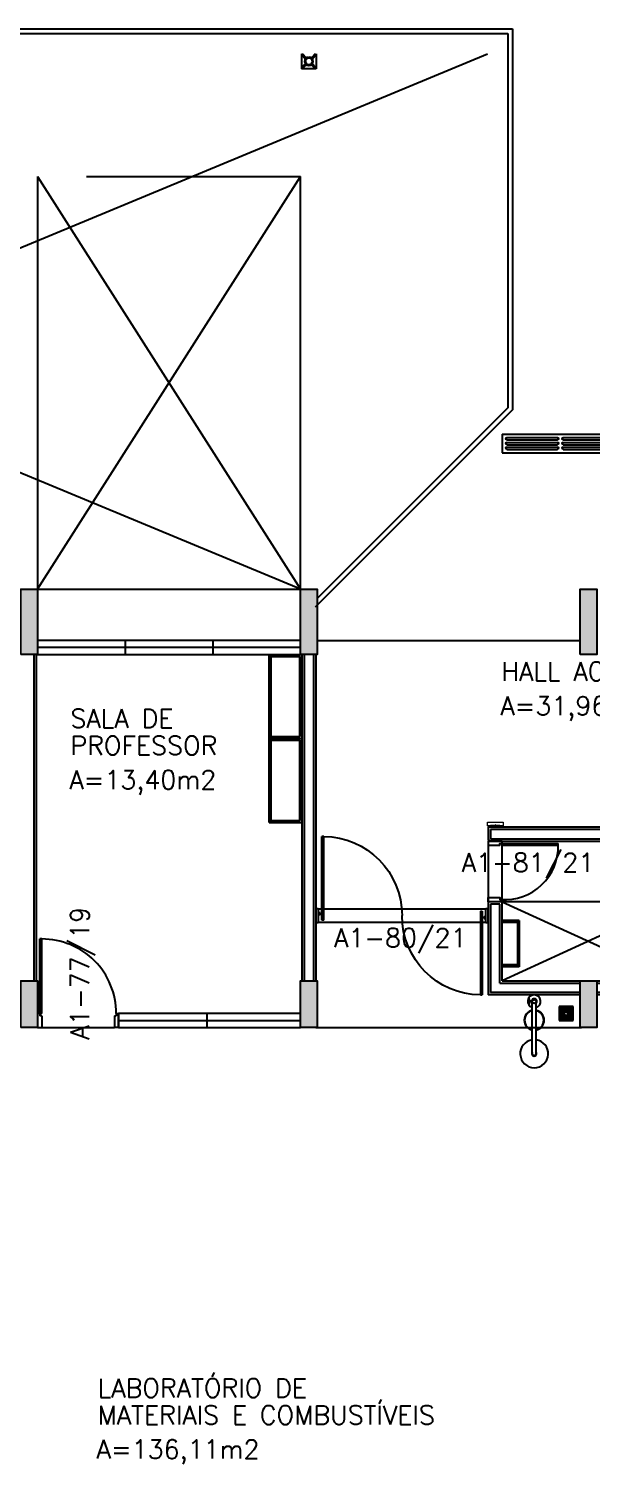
# Model space of a CAD drawing. Header units: inches. Extents: x -15 to 119, y -6 to 56.
# Drawn here: x 75.19 to 81.23, y 8.09 to 23.49 of the extents above; entities that cross this region are included whole.
import ezdxf

# ---------------------------------------------------------------- set-up
doc = ezdxf.new("R2010")
doc.units = ezdxf.units.IN
doc.header["$MEASUREMENT"] = 0
doc.header["$PDMODE"] = 1
doc.linetypes.add('HIDDEN', pattern=[9.525, 6.35, -3.175])
doc.linetypes.add('HIDDEN2', pattern=[4.7625, 3.175, -1.5875])
doc.layers.get('0').update_dxf_attribs({"linetype": 'CONTINUOUS'})
for name, color, linetype in [('A-WC', 2, 'CONTINUOUS'), ('ar-alv', 2, 'CONTINUOUS'), ('ar-armario180', 1, 'CONTINUOUS'), ('ar-corrimao', 2, 'CONTINUOUS'), ('ar-esq', 2, 'CONTINUOUS'), ('ar-estc', 3, 'CONTINUOUS'), ('ar-grelha', 253, 'CONTINUOUS'), ('AR-LAY-OUT-EQUIPAMENTOS', 221, 'CONTINUOUS'), ('ar-porta', 1, 'CONTINUOUS'), ('ar-proj', 1, 'HIDDEN'), ('ar-reboco', 2, 'CONTINUOUS'), ('ar-shaft', 2, 'CONTINUOUS'), ('ar-tirante', 3, 'CONTINUOUS'), ('AR-VISTA', 2, 'CONTINUOUS'), ('ar-wc', 2, 'CONTINUOUS'), ('ar-xis', 1, 'CONTINUOUS'), ('armario piso-teto', 2, 'CONTINUOUS'), ('cong', 7, 'CONTINUOUS'), ('DET-PIVO', 2, 'CONTINUOUS'), ('ENDEREÇO', 2, 'CONTINUOUS'), ('esq-01', 3, 'CONTINUOUS'), ('esq-02', 2, 'CONTINUOUS'), ('esq4', 1, 'CONTINUOUS'), ('estc-01', 3, 'CONTINUOUS'), ('h-estc', 8, 'CONTINUOUS'), ('proj', 1, 'HIDDEN'), ('PROJ-MARCO', 1, 'HIDDEN'), ('ptm', 2, 'CONTINUOUS'), ('ptm1', 1, 'CONTINUOUS'), ('ralo', 1, 'HIDDEN2'), ('shaft1', 2, 'CONTINUOUS'), ('VIGAS', 2, 'CONTINUOUS')]:
    doc.layers.add(name, color=color, linetype=linetype)
doc.styles.add('UNB-100', font='simplex.shx', dxfattribs={"height": 0.2})

# ---------------------------------------------------------------- blocks, each defined once
blk = doc.blocks.new('plr01-01p')
at = {"layer": 'h-estc'}
blk.add_hatch(color=256, dxfattribs=at).paths.add_polyline_path([(0.09, 0.075), (-0.09, 0.075), (-0.09, -0.625), (0.09, -0.625)])
at = {"layer": 'cong'}
blk.add_point((0, 0), dxfattribs=at)
at = {"layer": 'estc-01'}
blk.add_lwpolyline([(-0.09, 0.075), (-0.09, -0.625), (0.09, -0.625), (0.09, 0.075)], close=True, dxfattribs=at)
blk = doc.blocks.new('plr02-01p')
at = {"layer": 'h-estc'}
blk.add_hatch(color=256, dxfattribs=at).paths.add_polyline_path([(0.09, 0.075), (-0.09, 0.075), (-0.09, -0.425), (0.09, -0.425)])
at = {"layer": 'estc-01'}
blk.add_lwpolyline([(-0.09, 0.075), (-0.09, -0.425), (0.09, -0.425), (0.09, 0.075)], close=True, dxfattribs=at)
blk = doc.blocks.new('esq15-01p')
at = {"layer": 'cong'}
blk.add_point((0, 0), dxfattribs=at)
at = {"layer": 'esq-01', "color": 1}
for p, q in [((2.91, 0), (0.09, 0)), ((1.03, -0.075), (1.03, 0.075)), ((1.97, -0.075), (1.97, 0.075))]:
    blk.add_line(p, q, dxfattribs=at)
at = {"layer": 'esq-02'}
blk.add_lwpolyline([(2.91, -0.075), (0.09, -0.075), (0.09, 0.075), (2.91, 0.075)], close=True, dxfattribs=at)
blk = doc.blocks.new('sh-01p')
at = {"layer": 'ar-alv'}
for p, q in [((-1.05, 0.05), (-0.09, 0.05)), ((-1.05, -0.9), (-1.05, 0.05)), ((0.09, 0.05), (1.05, 0.05)), ((1.05, -0.9), (1.05, 0.05)), ((-0.95, -0.05), (-0.95, -0.9)), ((-0.09, -0.05), (-0.95, -0.05)), ((0.95, -0.05), (0.09, -0.05)), ((0.95, -0.05), (0.95, -0.9)), ((-0.95, -0.9), (-1.05, -0.9)), ((0.95, -0.9), (1.05, -0.9)), ((-1.05, -1.7), (-1.05, -1.35)), ((-0.2, -1.35), (-1.05, -1.35)), ((-0.2, -1.35), (-0.2, -1.6)), ((-0.95, -1.45), (-0.3, -1.45)), ((-0.95, -1.45), (-0.95, -1.7)), ((-0.3, -1.7), (-0.3, -1.45)), ((1.05, -1.6), (-0.2, -1.6)), ((1.05, -1.7), (1.05, -1.6)), ((-0.95, -1.7), (-1.05, -1.7)), ((-0.3, -1.7), (1.05, -1.7))]:
    blk.add_line(p, q, dxfattribs=at)
at = {"layer": 'ar-proj'}
for p, q in [((0.925, -0.95), (0.925, -1.53)), ((1.075, -1.53), (1.075, -0.97))]:
    blk.add_line(p, q, dxfattribs=at)
at = {"layer": 'ar-proj', "ltscale": 0.01}
blk.add_line((-0.861, -1.725), (-0.861, -2.195), dxfattribs=at)
blk.add_arc((-0.882, -1.699), 0.496, 272.4338, 357.0427, dxfattribs=at)
at = {"layer": 'ar-reboco'}
for p, q in [((-1.075, 0.075), (-0.09, 0.075)), ((-1.075, -0.925), (-1.075, 0.075)), ((0.09, 0.075), (1.075, 0.075)), ((1.075, -0.925), (1.075, 0.075)), ((-0.09, -0.075), (-0.925, -0.075)), ((0.925, -0.075), (0.09, -0.075)), ((0.925, -0.075), (0.925, -0.925)), ((-0.925, -0.925), (-1.075, -0.925)), ((0.925, -0.925), (1.075, -0.925)), ((1.075, -1.575), (1.075, -0.925)), ((-1.075, -1.725), (-1.075, -1.325)), ((-0.175, -1.325), (-1.075, -1.325)), ((-0.175, -1.325), (-0.175, -1.575)), ((-0.925, -1.475), (-0.325, -1.475)), ((-0.925, -1.475), (-0.925, -1.725)), ((-0.325, -1.725), (-0.325, -1.475)), ((1.075, -1.575), (-0.175, -1.575)), ((1.075, -1.725), (1.075, -1.588)), ((-0.925, -1.725), (-1.075, -1.725)), ((-0.325, -1.725), (1.075, -1.725))]:
    blk.add_line(p, q, dxfattribs=at)
blk.add_lwpolyline([(-0.925, -0.075), (-0.925, -0.925)], dxfattribs=at)
at = {"layer": 'ar-xis'}
for p, q in [((-0.925, -0.925), (0.925, -0.075)), ((0.925, -0.925), (-0.925, -0.075))]:
    blk.add_line(p, q, dxfattribs=at)
at = {"layer": 'esq-01'}
for p, q in [((-1.05, -1.743), (-1.026, -1.743)), ((-0.975, -1.743), (-0.95, -1.743))]:
    blk.add_line(p, q, dxfattribs=at)
at = {"layer": 'esq-01', "lineweight": 15}
blk.add_line((-0.925, -1.714), (-0.925, -1.716), dxfattribs=at)
at = {"layer": 'esq-01', "lineweight": 15, "flags": 128}
for points in [[(-0.925, -1.655), (-0.925, -1.725), (-0.904, -1.725), (-0.904, -1.655)], [(-0.346, -1.655), (-0.346, -1.725), (-0.325, -1.725), (-0.325, -1.655)]]:
    blk.add_lwpolyline(points, close=True, dxfattribs=at)
at = {"layer": 'esq-01', "flags": 128}
blk.add_lwpolyline([(-0.92, -1.778, 0.414214), (-0.915, -1.773), (-0.915, -1.743, 0.414214), (-0.92, -1.738), (-0.95, -1.738), (-0.95, -1.743), (-0.998, -1.743), (-0.998, -1.748), (-1.003, -1.748), (-1.003, -1.743), (-1.05, -1.743), (-1.05, -1.738), (-1.08, -1.738), (-1.08, -1.738, 0.414214), (-1.085, -1.743), (-1.085, -1.773, 0.414214), (-1.08, -1.778)], format="xyb", close=True, dxfattribs=at)
at = {"layer": 'esq-01', "lineweight": 15, "flags": 128}
blk.add_lwpolyline([(0.92, -1.778, -0.414214), (0.915, -1.773), (0.915, -1.743, -0.414214), (0.92, -1.738), (0.95, -1.738), (0.95, -1.743), (0.997, -1.743), (0.997, -1.748), (1.002, -1.748), (1.002, -1.743), (1.05, -1.743), (1.05, -1.738), (1.08, -1.738), (1.08, -1.738, -0.414214), (1.085, -1.743), (1.085, -1.773, -0.414214), (1.08, -1.778)], format="xyb", close=True, dxfattribs=at)
at = {"layer": 'esq4'}
for p, q in [((-1.075, -0.925), (-1.075, -1.325)), ((-0.925, -0.925), (-0.925, -1.325)), ((-0.95, -1.743), (-0.95, -1.725)), ((-0.925, -1.738), (-0.938, -1.738)), ((-0.936, -1.727), (-0.936, -1.736)), ((-0.936, -1.736), (-0.925, -1.736)), ((-0.925, -1.736), (-0.925, -1.738)), ((0.925, -1.736), (0.925, -1.738)), ((0.936, -1.736), (0.925, -1.736)), ((0.936, -1.727), (0.936, -1.736)), ((1.064, -1.727), (1.064, -1.736)), ((1.064, -1.736), (1.075, -1.736)), ((1.075, -1.736), (1.075, -1.738))]:
    blk.add_line(p, q, dxfattribs=at)
at = {"layer": 'esq4', "lineweight": 15, "ltscale": 0.0002}
for p, q in [((-1.025, -1.284), (-1.025, -0.961)), ((-1, -1.284), (-1, -0.961)), ((-0.863, -1.7), (-0.387, -1.7)), ((-0.863, -1.725), (-0.387, -1.725))]:
    blk.add_line(p, q, dxfattribs=at)
at = {"layer": 'esq4', "lineweight": 5}
for p, q in [((-0.925, -1.727), (-0.936, -1.727)), ((-0.925, -1.725), (-0.925, -1.727)), ((0.925, -1.725), (0.925, -1.727)), ((0.925, -1.727), (0.936, -1.727)), ((1.075, -1.727), (1.064, -1.727)), ((1.075, -1.725), (1.075, -1.727))]:
    blk.add_line(p, q, dxfattribs=at)
at = {"layer": 'esq4', "linetype": 'Continuous', "lineweight": 5}
for points in [[(1.075, -1.575), (1.062, -1.575), (1.062, -1.588), (1.075, -1.588), (1.075, -1.586), (1.064, -1.586), (1.064, -1.577), (1.075, -1.577)], [(-1.075, -1.738), (-1.05, -1.738), (-1.05, -1.725), (-1.075, -1.725), (-1.075, -1.727), (-1.064, -1.727), (-1.064, -1.736), (-1.075, -1.736)]]:
    blk.add_lwpolyline(points, close=True, dxfattribs=at)
at = {"layer": 'ptm'}
for p, q in [((0.925, -1.53), (0.325, -1.53)), ((0.325, -1.53), (0.325, -1.55)), ((0.925, -1.53), (0.925, -1.55)), ((0.925, -1.55), (0.325, -1.55))]:
    blk.add_line(p, q, dxfattribs=at)
for points in [[(0.925, -0.925), (1.075, -0.925), (1.075, -0.97), (0.95, -0.97), (0.95, -0.95), (0.925, -0.95), (0.925, -0.925)], [(0.925, -1.575), (1.075, -1.575), (1.075, -1.53), (0.95, -1.53), (0.95, -1.55), (0.925, -1.55), (0.925, -1.575)]]:
    blk.add_lwpolyline(points, dxfattribs=at)
at = {"layer": 'ptm1'}
blk.add_arc((0.894, -1.517), 0.569, 85.5635, 181.3143, dxfattribs=at)
at = {"layer": 'shaft1'}
for p, q in [((0.743, -0.724), (0.743, -0.226)), ((0.743, -0.226), (0.925, -0.226)), ((0.743, -0.247), (0.925, -0.247)), ((0.763, -0.705), (0.763, -0.247)), ((0.926, -0.705), (0.743, -0.705)), ((0.925, -0.726), (0.743, -0.726)), ((-1.012, -0.966), (-1.012, -1.284)), ((-0.925, -0.925), (0.925, -0.925)), ((-0.904, -1.658), (-0.904, -1.495)), ((-0.896, -1.495), (-0.346, -1.495)), ((-0.346, -1.495), (-0.346, -1.657)), ((-0.387, -1.712), (-0.863, -1.712))]:
    blk.add_line(p, q, dxfattribs=at)
for points in [[(-1.025, -0.925), (-1, -0.925), (-1, -0.966), (-1.025, -0.966)], [(-1.025, -1.284), (-1, -1.284), (-1, -1.325), (-1.025, -1.325)], [(-0.863, -1.7), (-0.863, -1.725), (-0.904, -1.725), (-0.904, -1.7)], [(-0.346, -1.7), (-0.346, -1.725), (-0.387, -1.725), (-0.387, -1.7)]]:
    blk.add_lwpolyline(points, close=True, dxfattribs=at)
blk = doc.blocks.new('pm-80-01p')
at = {"layer": 'cong'}
blk.add_point((0, 0), dxfattribs=at)
at = {"layer": 'ptm'}
for p, q in [((0.105, 0.075), (0.105, 0.875)), ((0.125, 0.875), (0.105, 0.875)), ((0.125, 0.075), (0.125, 0.875)), ((0.105, 0.075), (0.08, 0.075)), ((0.08, 0.075), (0.08, -0.075)), ((0.125, 0.075), (0.105, 0.075)), ((0.105, 0.075), (0.105, 0.05)), ((0.125, 0.05), (0.105, 0.05)), ((0.125, 0.05), (0.125, -0.075)), ((0.905, 0.05), (0.905, -0.075)), ((0.905, 0.05), (0.925, 0.05)), ((0.925, 0.075), (0.95, 0.075)), ((0.925, 0.075), (0.925, 0.05)), ((0.95, 0.075), (0.95, -0.075)), ((0.08, -0.075), (0.125, -0.075)), ((0.95, -0.075), (0.905, -0.075))]:
    blk.add_line(p, q, dxfattribs=at)
at = {"layer": 'ptm', "color": 1}
blk.add_arc((0.125, 0.075), 0.8, 360, 90, dxfattribs=at)
blk = doc.blocks.new('esq17-01p')
at = {"layer": 'cong'}
blk.add_point((-0.015, 0), dxfattribs=at)
at = {"layer": 'esq-01', "color": 1}
for p, q in [((2.025, 0), (0.075, 0)), ((1.075, 0.075), (1.075, -0.075))]:
    blk.add_line(p, q, dxfattribs=at)
at = {"layer": 'esq-01'}
blk.add_line((2.025, 0.075), (2.025, -0.075), dxfattribs=at)
at = {"layer": 'esq-02'}
blk.add_lwpolyline([(2.025, 0.075), (0.075, 0.075), (0.075, -0.075), (2.025, -0.075)], close=True, dxfattribs=at)
at = {"rotation": 180}
blk.add_blockref('pm-80-01p', (2.975, 0), dxfattribs=at)
blk = doc.blocks.new('pm-dp90-01p')
at = {"layer": 'cong'}
blk.add_point((0, 0), dxfattribs=at)
at = {"layer": 'DET-PIVO'}
for centre in [(-0.85, 0), (0.85, 0)]:
    blk.add_circle(centre, 0.005, dxfattribs=at)
at = {"layer": 'PROJ-MARCO', "linetype": 'Continuous'}
for p, q in [((0.9, 0.075), (-0.9, 0.075)), ((-0.9, -0.075), (0.9, -0.075))]:
    blk.add_line(p, q, dxfattribs=at)
at = {"layer": 'ptm'}
for p, q in [((0.84, -0.05), (0.84, 0.85)), ((0.84, 0.85), (0.86, 0.85)), ((0.86, -0.05), (0.86, 0.85)), ((-0.925, -0.075), (-0.925, 0.075)), ((-0.925, 0.075), (-0.9, 0.075)), ((-0.9, -0.075), (-0.9, 0.075)), ((-0.86, 0.05), (-0.86, -0.85)), ((-0.84, 0.05), (-0.86, 0.05)), ((-0.84, 0.05), (-0.84, -0.85)), ((0.88, 0.03), (0.9, 0.03)), ((0.88, 0.01), (0.88, 0.03)), ((0.88, 0.01), (0.9, 0.01)), ((0.9, 0.075), (0.925, 0.075)), ((0.9, 0.075), (0.9, -0.075)), ((0.925, 0.075), (0.925, -0.075)), ((-0.9, -0.075), (-0.925, -0.075)), ((-0.88, -0.01), (-0.9, -0.01)), ((-0.88, -0.03), (-0.9, -0.03)), ((-0.88, -0.01), (-0.88, -0.03)), ((0.84, -0.05), (0.86, -0.05)), ((0.925, -0.075), (0.9, -0.075)), ((-0.84, -0.85), (-0.86, -0.85))]:
    blk.add_line(p, q, dxfattribs=at)
at = {"layer": 'ptm', "color": 1}
for centre, start, end in [((0.85, 0), 90.6743, 180), ((-0.85, 0), 270.6743, 0)]:
    blk.add_arc(centre, 0.85, start, end, dxfattribs=at)
blk = doc.blocks.new('mob-ar4')
at = {"layer": 'armario piso-teto'}
for p, q in [((-0.47, 0.3), (0.43, 0.3)), ((-0.47, 0.28), (-0.47, 0.3)), ((-0.47, 0.3), (-0.47, 0.28)), ((-0.47, 0.28), (-0.47, -0.05)), ((-0.45, 0.28), (-0.47, 0.28)), ((-0.46, 0.28), (0.41, 0.28)), ((-0.45, 0.28), (-0.45, -0.03)), ((-0.02, 0.3), (-0.02, 0.28)), ((0.41, 0.28), (0.41, -0.03)), ((0.41, 0.28), (0.43, 0.28)), ((0.43, 0.3), (0.43, 0.28)), ((0.43, 0.28), (0.43, -0.05)), ((-0.47, -0.05), (0.43, -0.05)), ((-0.45, -0.03), (0.41, -0.03))]:
    blk.add_line(p, q, dxfattribs=at)
at = {"layer": 'cong'}
blk.add_point((0, -0.05), dxfattribs=at)
blk = doc.blocks.new('ralo-15cm')
at = {"layer": 'ralo'}
h = blk.add_hatch(dxfattribs=at)
h.set_pattern_fill('DOTS', color=256, scale=0.005, style=0)
h.set_pattern_definition([(0, (-210.436618, -163.386024), (0.00396875, 0.0079375), [0, -0.0079375])])
h.paths.add_polyline_path([(0.07, 0.064, 0.109147), (0.065, 0.07), (0.044, 0.07, 0.234403), (0.037, 0.056, 0.031938), (0.037, 0.054, -0.085518), (0.053, 0.038, 0.304982), (0.07, 0.048)])
h.paths.add_polyline_path([(-0.047, 0.07), (-0.065, 0.07, 0.101422), (-0.07, 0.065), (-0.07, 0.047, 0.322568), (-0.052, 0.04, -0.06492), (-0.04, 0.051, 0.065904), (-0.039, 0.056, 0.253091)])
h.paths.add_polyline_path([(-0.054, -0.037, 0.248259), (-0.07, -0.043), (-0.07, -0.068, 0.039546), (-0.068, -0.07), (-0.044, -0.07, 0.224729), (-0.037, -0.055, 0.030017), (-0.037, -0.053, -0.089405)])
h.paths.add_polyline_path([(0.07, -0.042, 0.270307), (0.052, -0.039, -0.063767), (0.041, -0.051, 0.073161), (0.04, -0.056, 0.228135), (0.047, -0.07), (0.069, -0.07, 0.013274), (0.07, -0.069)])
at = {"layer": 'cong'}
blk.add_point((0, 0), dxfattribs=at)
at = {"layer": 'ralo'}
for p, q in [((-0.062, 0.002), (-0.065, 0.002)), ((-0.047, 0.002), (-0.059, 0.002)), ((-0.055, 0.029), (-0.058, 0.03)), ((-0.052, 0.033), (-0.055, 0.035)), ((-0.042, 0.021), (-0.053, 0.027)), ((-0.039, 0.026), (-0.05, 0.032)), ((-0.027, 0.002), (-0.044, 0.002)), ((-0.024, 0.011), (-0.04, 0.02)), ((-0.022, 0.015), (-0.037, 0.024)), ((-0.033, 0.052), (-0.035, 0.055)), ((-0.015, 0.022), (-0.032, 0.05)), ((-0.029, 0.055), (-0.03, 0.058)), ((-0.011, 0.024), (-0.027, 0.053)), ((-0.009, 0.002), (-0.024, 0.002)), ((-0.009, 0.002), (-0.022, 0.01)), ((-0.007, 0.007), (-0.02, 0.014)), ((-0.007, 0.007), (-0.014, 0.02)), ((-0.003, 0.009), (-0.01, 0.022)), ((-0.003, 0.062), (-0.003, 0.065)), ((-0.003, 0.027), (-0.003, 0.059)), ((-0.003, 0.009), (-0.003, 0.024)), ((0.002, 0.062), (0.002, 0.065)), ((0.002, 0.027), (0.002, 0.059)), ((0.002, 0.009), (0.002, 0.024)), ((0.002, 0.009), (0.01, 0.022)), ((0.007, 0.007), (0.014, 0.02)), ((0.007, 0.007), (0.02, 0.014)), ((0.009, 0.002), (0.022, 0.01)), ((0.009, 0.002), (0.024, 0.002)), ((0.011, 0.024), (0.027, 0.053)), ((0.015, 0.022), (0.032, 0.05)), ((0.022, 0.015), (0.05, 0.032)), ((0.024, 0.011), (0.053, 0.027)), ((0.027, 0.002), (0.044, 0.002)), ((0.029, 0.055), (0.03, 0.058)), ((0.033, 0.052), (0.035, 0.055)), ((0.047, 0.002), (0.059, 0.002)), ((0.052, 0.033), (0.055, 0.035)), ((0.055, 0.029), (0.058, 0.03)), ((0.062, 0.002), (0.065, 0.002)), ((-0.062, -0.003), (-0.065, -0.003)), ((-0.047, -0.003), (-0.059, -0.003)), ((-0.055, -0.029), (-0.058, -0.03)), ((-0.052, -0.033), (-0.055, -0.035)), ((-0.042, -0.021), (-0.053, -0.027)), ((-0.039, -0.026), (-0.05, -0.032)), ((-0.027, -0.003), (-0.044, -0.003)), ((-0.024, -0.011), (-0.04, -0.02)), ((-0.022, -0.015), (-0.037, -0.024)), ((-0.033, -0.052), (-0.035, -0.055)), ((-0.026, -0.039), (-0.032, -0.05)), ((-0.029, -0.055), (-0.03, -0.058)), ((-0.021, -0.042), (-0.027, -0.053)), ((-0.009, -0.003), (-0.024, -0.003)), ((-0.015, -0.022), (-0.024, -0.037)), ((-0.009, -0.003), (-0.022, -0.01)), ((-0.007, -0.007), (-0.02, -0.014)), ((-0.011, -0.024), (-0.02, -0.04)), ((-0.007, -0.007), (-0.014, -0.02)), ((-0.003, -0.009), (-0.01, -0.022)), ((-0.003, -0.009), (-0.003, -0.024)), ((-0.003, -0.027), (-0.003, -0.044)), ((-0.003, -0.047), (-0.003, -0.059)), ((-0.003, -0.062), (-0.003, -0.065)), ((0.002, -0.009), (0.002, -0.024)), ((0.002, -0.009), (0.01, -0.022)), ((0.002, -0.027), (0.002, -0.044)), ((0.002, -0.047), (0.002, -0.059)), ((0.002, -0.062), (0.002, -0.065)), ((0.007, -0.007), (0.02, -0.014)), ((0.007, -0.007), (0.014, -0.02)), ((0.009, -0.003), (0.024, -0.003)), ((0.009, -0.003), (0.022, -0.01)), ((0.011, -0.024), (0.02, -0.04)), ((0.015, -0.022), (0.024, -0.037)), ((0.021, -0.042), (0.027, -0.053)), ((0.022, -0.015), (0.037, -0.024)), ((0.024, -0.011), (0.04, -0.02)), ((0.026, -0.039), (0.032, -0.05)), ((0.027, -0.003), (0.044, -0.003)), ((0.029, -0.055), (0.03, -0.058)), ((0.033, -0.052), (0.035, -0.055)), ((0.039, -0.026), (0.05, -0.032)), ((0.042, -0.021), (0.053, -0.027)), ((0.047, -0.003), (0.059, -0.003)), ((0.052, -0.033), (0.055, -0.035)), ((0.055, -0.029), (0.058, -0.03)), ((0.062, -0.003), (0.065, -0.003))]:
    blk.add_line(p, q, dxfattribs=at)
for points in [[(-0.075, -0.075), (0.075, -0.075), (0.075, 0.075), (-0.075, 0.075)], [(-0.07, -0.07), (0.07, -0.07), (0.07, 0.07), (-0.07, 0.07)]]:
    blk.add_lwpolyline(points, close=True, dxfattribs=at)
blk.add_circle((0, 0), 0.065, dxfattribs=at)
for radius, start, end in [(0.0617, 152.3206, 177.6794), (0.0592, 152.4186, 177.5814), (0.0617, 122.3206, 147.6794), (0.0592, 122.4186, 147.5814), (0.0468, 153.0651, 176.9349), (0.0443, 153.2384, 176.7616), (0.0468, 123.0651, 146.9349), (0.0443, 123.2384, 146.7616), (0.0617, 92.3206, 117.6794), (0.0592, 92.4186, 117.5814), (0.0268, 155.3615, 174.6385), (0.0243, 155.916, 174.084), (0.0268, 125.3615, 144.6385), (0.0468, 93.0651, 116.9349), (0.0443, 93.2384, 116.7616), (0.0243, 125.916, 144.084), (0.0268, 95.3615, 114.6385), (0.0243, 95.916, 114.084), (0.0617, 62.3206, 87.6794), (0.0592, 62.4186, 87.5814), (0.0468, 63.0651, 86.9349), (0.0443, 63.2384, 86.7616), (0.0268, 65.3615, 84.6385), (0.0243, 65.916, 84.084), (0.0243, 35.916, 54.084), (0.0268, 35.3615, 54.6385), (0.0243, 5.916, 24.084), (0.0443, 33.2384, 56.7616), (0.0268, 5.3615, 24.6385), (0.0468, 33.0651, 56.9349), (0.0592, 32.4186, 57.5814), (0.0617, 32.3206, 57.6794), (0.0443, 3.2384, 26.7616), (0.0468, 3.0651, 26.9349), (0.0592, 2.4186, 27.5814), (0.0617, 2.3206, 27.6794), (0.0617, 182.3206, 207.6794), (0.0592, 182.4186, 207.5814), (0.0617, 212.3206, 237.6794), (0.0592, 212.4186, 237.5814), (0.0468, 183.0651, 206.9349), (0.0443, 183.2384, 206.7616), (0.0468, 213.0651, 236.9349), (0.0443, 213.2384, 236.7616), (0.0617, 242.3206, 267.6794), (0.0268, 185.3615, 204.6385), (0.0592, 242.4186, 267.5814), (0.0243, 185.916, 204.084), (0.0268, 215.3615, 234.6385), (0.0468, 243.0651, 266.9349), (0.0243, 215.916, 234.084), (0.0443, 243.2384, 266.7616), (0.0268, 245.3615, 264.6385), (0.0243, 245.916, 264.084), (0.0243, 275.916, 294.084), (0.0268, 275.3615, 294.6385), (0.0443, 273.2384, 296.7616), (0.0468, 273.0651, 296.9349), (0.0592, 272.4186, 297.5814), (0.0617, 272.3206, 297.6794), (0.0243, 305.916, 324.084), (0.0268, 305.3615, 324.6385), (0.0243, 335.916, 354.084), (0.0268, 335.3615, 354.6385), (0.0443, 303.2384, 326.7616), (0.0468, 303.0651, 326.9349), (0.0592, 302.4186, 327.5814), (0.0617, 302.3206, 327.6794), (0.0443, 333.2384, 356.7616), (0.0468, 333.0651, 356.9349), (0.0592, 332.4186, 357.5814), (0.0617, 332.3206, 357.6794)]:
    blk.add_arc((0, 0), radius, start, end, dxfattribs=at)
blk = doc.blocks.new('GRELHA-PLANTA')
at = {"layer": 'ar-grelha', "color": 1}
for p, q in [((1.85, 0.2), (0, 0.2)), ((0, 0.2), (0, 0)), ((0.591, 0.163), (0.05, 0.163)), ((1.196, 0.163), (0.654, 0.163)), ((1.8, 0.163), (1.258, 0.163)), ((1.85, 0.2), (1.85, 0)), ((1.85, 0), (0, 0)), ((0.591, 0.138), (0.05, 0.138)), ((0.591, 0.112), (0.05, 0.112)), ((0.591, 0.087), (0.05, 0.087)), ((0.591, 0.062), (0.05, 0.062)), ((0.591, 0.037), (0.05, 0.037)), ((1.196, 0.138), (0.654, 0.138)), ((1.196, 0.112), (0.654, 0.112)), ((1.196, 0.087), (0.654, 0.087)), ((1.196, 0.062), (0.654, 0.062)), ((1.196, 0.037), (0.654, 0.037)), ((1.8, 0.138), (1.258, 0.138)), ((1.8, 0.112), (1.258, 0.112)), ((1.8, 0.087), (1.258, 0.087)), ((1.8, 0.062), (1.258, 0.062)), ((1.8, 0.037), (1.258, 0.037))]:
    blk.add_line(p, q, dxfattribs=at)
for centre, start, end in [((0.05, 0.15), 90, 270), ((0.591, 0.15), 270, 90), ((0.654, 0.15), 90, 270), ((1.196, 0.15), 270, 90), ((1.258, 0.15), 90, 270), ((1.8, 0.15), 270, 90), ((0.05, 0.1), 90, 270), ((0.05, 0.05), 90, 270), ((0.591, 0.1), 270, 90), ((0.591, 0.05), 270, 90), ((0.654, 0.1), 90, 270), ((0.654, 0.05), 90, 270), ((1.196, 0.1), 270, 90), ((1.196, 0.05), 270, 90), ((1.258, 0.1), 90, 270), ((1.258, 0.05), 90, 270), ((1.8, 0.1), 270, 90), ((1.8, 0.05), 270, 90)]:
    blk.add_arc(centre, 0.0125, start, end, dxfattribs=at)
blk = doc.blocks.new('BOX')
at = {"color": 2}
for p, q in [((-0.057, -0.14), (-0.057, -0.2)), ((-0.053, -0.14), (-0.053, -0.2)), ((-0.03, -0.165), (-0.053, -0.165)), ((-0.03, -0.175), (-0.053, -0.175))]:
    blk.add_line(p, q, dxfattribs=at)
at = {"color": 3}
for p, q in [((-0.02, -0.73), (-0.02, -0.192)), ((0.02, -0.73), (0.02, -0.192))]:
    blk.add_line(p, q, dxfattribs=at)
at = {"color": 2}
blk.add_circle((0, -0.17), 0.02, dxfattribs=at)
at = {"color": 1}
for centre, radius, start, end in [((0, -0.17), 0.0699, 286.6348, 253.3652), ((0, -0.371), 0.107, 100.7532, 259.2468), ((0, -0.371), 0.103, 100.7532, 259.2468), ((0, -0.371), 0.103, 280.7532, 79.2468), ((0, -0.371), 0.107, 280.7532, 79.2468)]:
    blk.add_arc(centre, radius, start, end, dxfattribs=at)
at = {"color": 2}
for centre, radius, start, end in [((-0.055, -0.14), 0.002, 0, 180), ((-0.055, -0.2), 0.002, 180, 0), ((0, -0.73), 0.15, 97.6623, 82.3377), ((0, -0.73), 0.025, 143.1301, 36.8699), ((0, -0.73), 0.02, 180, 0)]:
    blk.add_arc(centre, radius, start, end, dxfattribs=at)
at = {"color": 3}
blk.add_arc((0, -0.17), 0.03, 311.8103, 228.1897, dxfattribs=at)
blk = doc.blocks.new('chuvemerg-p')
at = {"layer": 'A-WC', "xscale": 4.000000000000012, "yscale": 4.000000000000012, "zscale": 4.000000000000012, "rotation": 315.0000000000003}
blk.add_blockref('BOX', (0, 0), dxfattribs=at)
blk = doc.blocks.new('chuveiro-emerg')
at = {"layer": 'AR-LAY-OUT-EQUIPAMENTOS', "xscale": 0.250000000000002, "yscale": 0.250000000000002, "zscale": 0.250000000000002, "rotation": 134.9999999999999}
blk.add_blockref('chuvemerg-p', (-0.1, -0.0075), dxfattribs=at)

msp = doc.modelspace()

# ---------------------------------------------------------------- linework, layer by layer
at = {"layer": 'ar-alv'}
for p, q in [((75.25, 16.775), (75.25, 13.275)), ((78.15, 16.775), (78.15, 13.275)), ((78.25, 16.775), (78.25, 13.275))]:
    msp.add_line(p, q, dxfattribs=at)
at = {"layer": 'ar-corrimao'}
for p, q in [((64.015, 23.485), (80.385, 23.485)), ((64.065, 23.435), (80.335, 23.435)), ((80.335, 23.435), (80.335, 19.419)), ((80.385, 23.485), (80.385, 19.398))]:
    msp.add_line(p, q, dxfattribs=at)
at = {"layer": 'ar-proj'}
for p, q in [((66.29, 21.9), (78.11, 21.9)), ((75.29, 21.9), (75.29, 17.475)), ((78.11, 17.475), (78.11, 21.9)), ((75.29, 17.475), (78.11, 17.475))]:
    msp.add_line(p, q, dxfattribs=at)
at = {"layer": 'ar-proj', "ltscale": 0.65}
for p, q in [((78.29, 16.925), (81.11, 16.925)), ((75.335, 12.775), (76.115, 12.775)), ((78.275, 12.775), (81.125, 12.775))]:
    msp.add_line(p, q, dxfattribs=at)
at = {"layer": 'ar-reboco'}
for p, q in [((75.275, 16.775), (75.275, 13.275)), ((78.125, 16.775), (78.125, 13.275)), ((78.275, 16.775), (78.275, 13.275))]:
    msp.add_line(p, q, dxfattribs=at)
at = {"layer": 'ar-tirante'}
for p, q in [((78.131, 23.215), (78.12, 23.204)), ((78.12, 23.204), (78.162, 23.161)), ((78.12, 23.066), (78.162, 23.109)), ((78.131, 23.215), (78.173, 23.174)), ((78.131, 23.055), (78.173, 23.096)), ((78.269, 23.215), (78.227, 23.174)), ((78.269, 23.055), (78.227, 23.096)), ((78.28, 23.204), (78.238, 23.161)), ((78.28, 23.066), (78.238, 23.109)), ((78.269, 23.215), (78.28, 23.204)), ((78.131, 23.055), (78.12, 23.066)), ((78.269, 23.055), (78.28, 23.066))]:
    msp.add_line(p, q, dxfattribs=at)
msp.add_ellipse((78.2, 23.135), major_axis=(0, -0.0488), ratio=0.910693, start_param=-3.141592653589793, end_param=3.141592653589793, dxfattribs=at)
msp.add_open_spline([(78.2, 23.174), (78.189, 23.174), (78.178, 23.168), (78.162, 23.141), (78.165, 23.116), (78.192, 23.093), (78.213, 23.094), (78.237, 23.122), (78.237, 23.147), (78.219, 23.169), (78.209, 23.174), (78.2, 23.174)], degree=3, knots=[-3.141593, -3.141593, -3.141593, -3.141593, -2.1691, -2.1691, -0.677019, -0.677019, 0.815062, 0.815062, 2.307143, 2.307143, 3.141593, 3.141593, 3.141593, 3.141593], dxfattribs=at)
at = {"layer": 'AR-VISTA'}
for p, q in [((78.12, 23.215), (78.12, 23.055)), ((78.28, 23.215), (78.28, 23.055)), ((78.28, 23.055), (78.12, 23.055))]:
    msp.add_line(p, q, dxfattribs=at)
at = {"layer": 'ar-xis'}
for p, q in [((78.11, 17.475), (64.285, 23.215)), ((66.29, 17.475), (80.115, 23.215))]:
    msp.add_line(p, q, dxfattribs=at)
at = {"layer": 'proj'}
for p, q in [((75.29, 17.475), (78.11, 21.9)), ((75.29, 21.9), (78.11, 17.475))]:
    msp.add_line(p, q, dxfattribs=at)
at = {"layer": 'VIGAS', "linetype": 'Continuous'}
for p, q in [((80.385, 19.398), (78.269, 17.282)), ((80.335, 19.419), (78.29, 17.374))]:
    msp.add_line(p, q, dxfattribs=at)

# ---------------------------------------------------------------- block references
msp.add_blockref('ralo-15cm', (80.96, 12.925))
at = {"layer": 'ar-armario180', "rotation": 89.99999999999952}
for p in [(78.075, 16.345), (78.075, 15.445)]:
    msp.add_blockref('mob-ar4', p, dxfattribs=at)
at = {"layer": 'ar-esq', "xscale": -1, "rotation": 180}
msp.add_blockref('esq15-01p', (75.2, 16.85), dxfattribs=at)
at = {"layer": 'ar-estc', "xscale": -1, "rotation": 180}
for name, p in [('plr01-01p', (75.2, 16.85)), ('plr01-01p', (78.2, 16.85)), ('plr01-01p', (81.2, 16.85)), ('plr02-01p', (75.2, 12.85)), ('plr02-01p', (78.2, 12.85)), ('plr02-01p', (81.2, 12.85))]:
    msp.add_blockref(name, p, dxfattribs=at)
at = {"layer": 'ar-grelha', "xscale": -1}
msp.add_blockref('GRELHA-PLANTA', (82.125, 18.938), dxfattribs=at)
at = {"layer": 'ar-porta', "xscale": -1, "rotation": 179.9999999999959}
msp.add_blockref('pm-dp90-01p', (79.2, 13.975), dxfattribs=at)
at = {"layer": 'ar-proj', "rotation": 180}
msp.add_blockref('esq17-01p', (78.185, 12.85), dxfattribs=at)
at = {"layer": 'ar-shaft', "rotation": 180}
msp.add_blockref('sh-01p', (81.2, 13.2), dxfattribs=at)
at = {"layer": 'ar-wc', "rotation": 270}
msp.add_blockref('chuveiro-emerg', (80.625, 13.125), dxfattribs=at)

# ---------------------------------------------------------------- texts
at = {"layer": 'ENDEREÇO', "style": 'UNB-100'}
for s, p in [('HALL ACESSO', (80.265, 16.494)), ('A=31,96m2', (80.253, 16.126)), ('SALA DE', (75.642, 15.989)), ('PROFESSOR', (75.642, 15.7)), ('A=13,40m2', (75.63, 15.333)), ('A1-81/21', (79.839, 14.445)), ('A1-80/21', (78.469, 13.638)), ('LABORATÓRIO DE', (75.934, 8.81)), ('MATERIAIS E COMBUSTÍVEIS', (75.934, 8.521)), ('A=136,11m2', (75.922, 8.154))]:
    msp.add_text(s, height=0.2, dxfattribs=at).set_placement(p)
msp.add_text('A1-77/19', height=0.2, rotation=90, dxfattribs=at).set_placement((75.843, 12.647))

doc.saveas('drawing.dxf')
